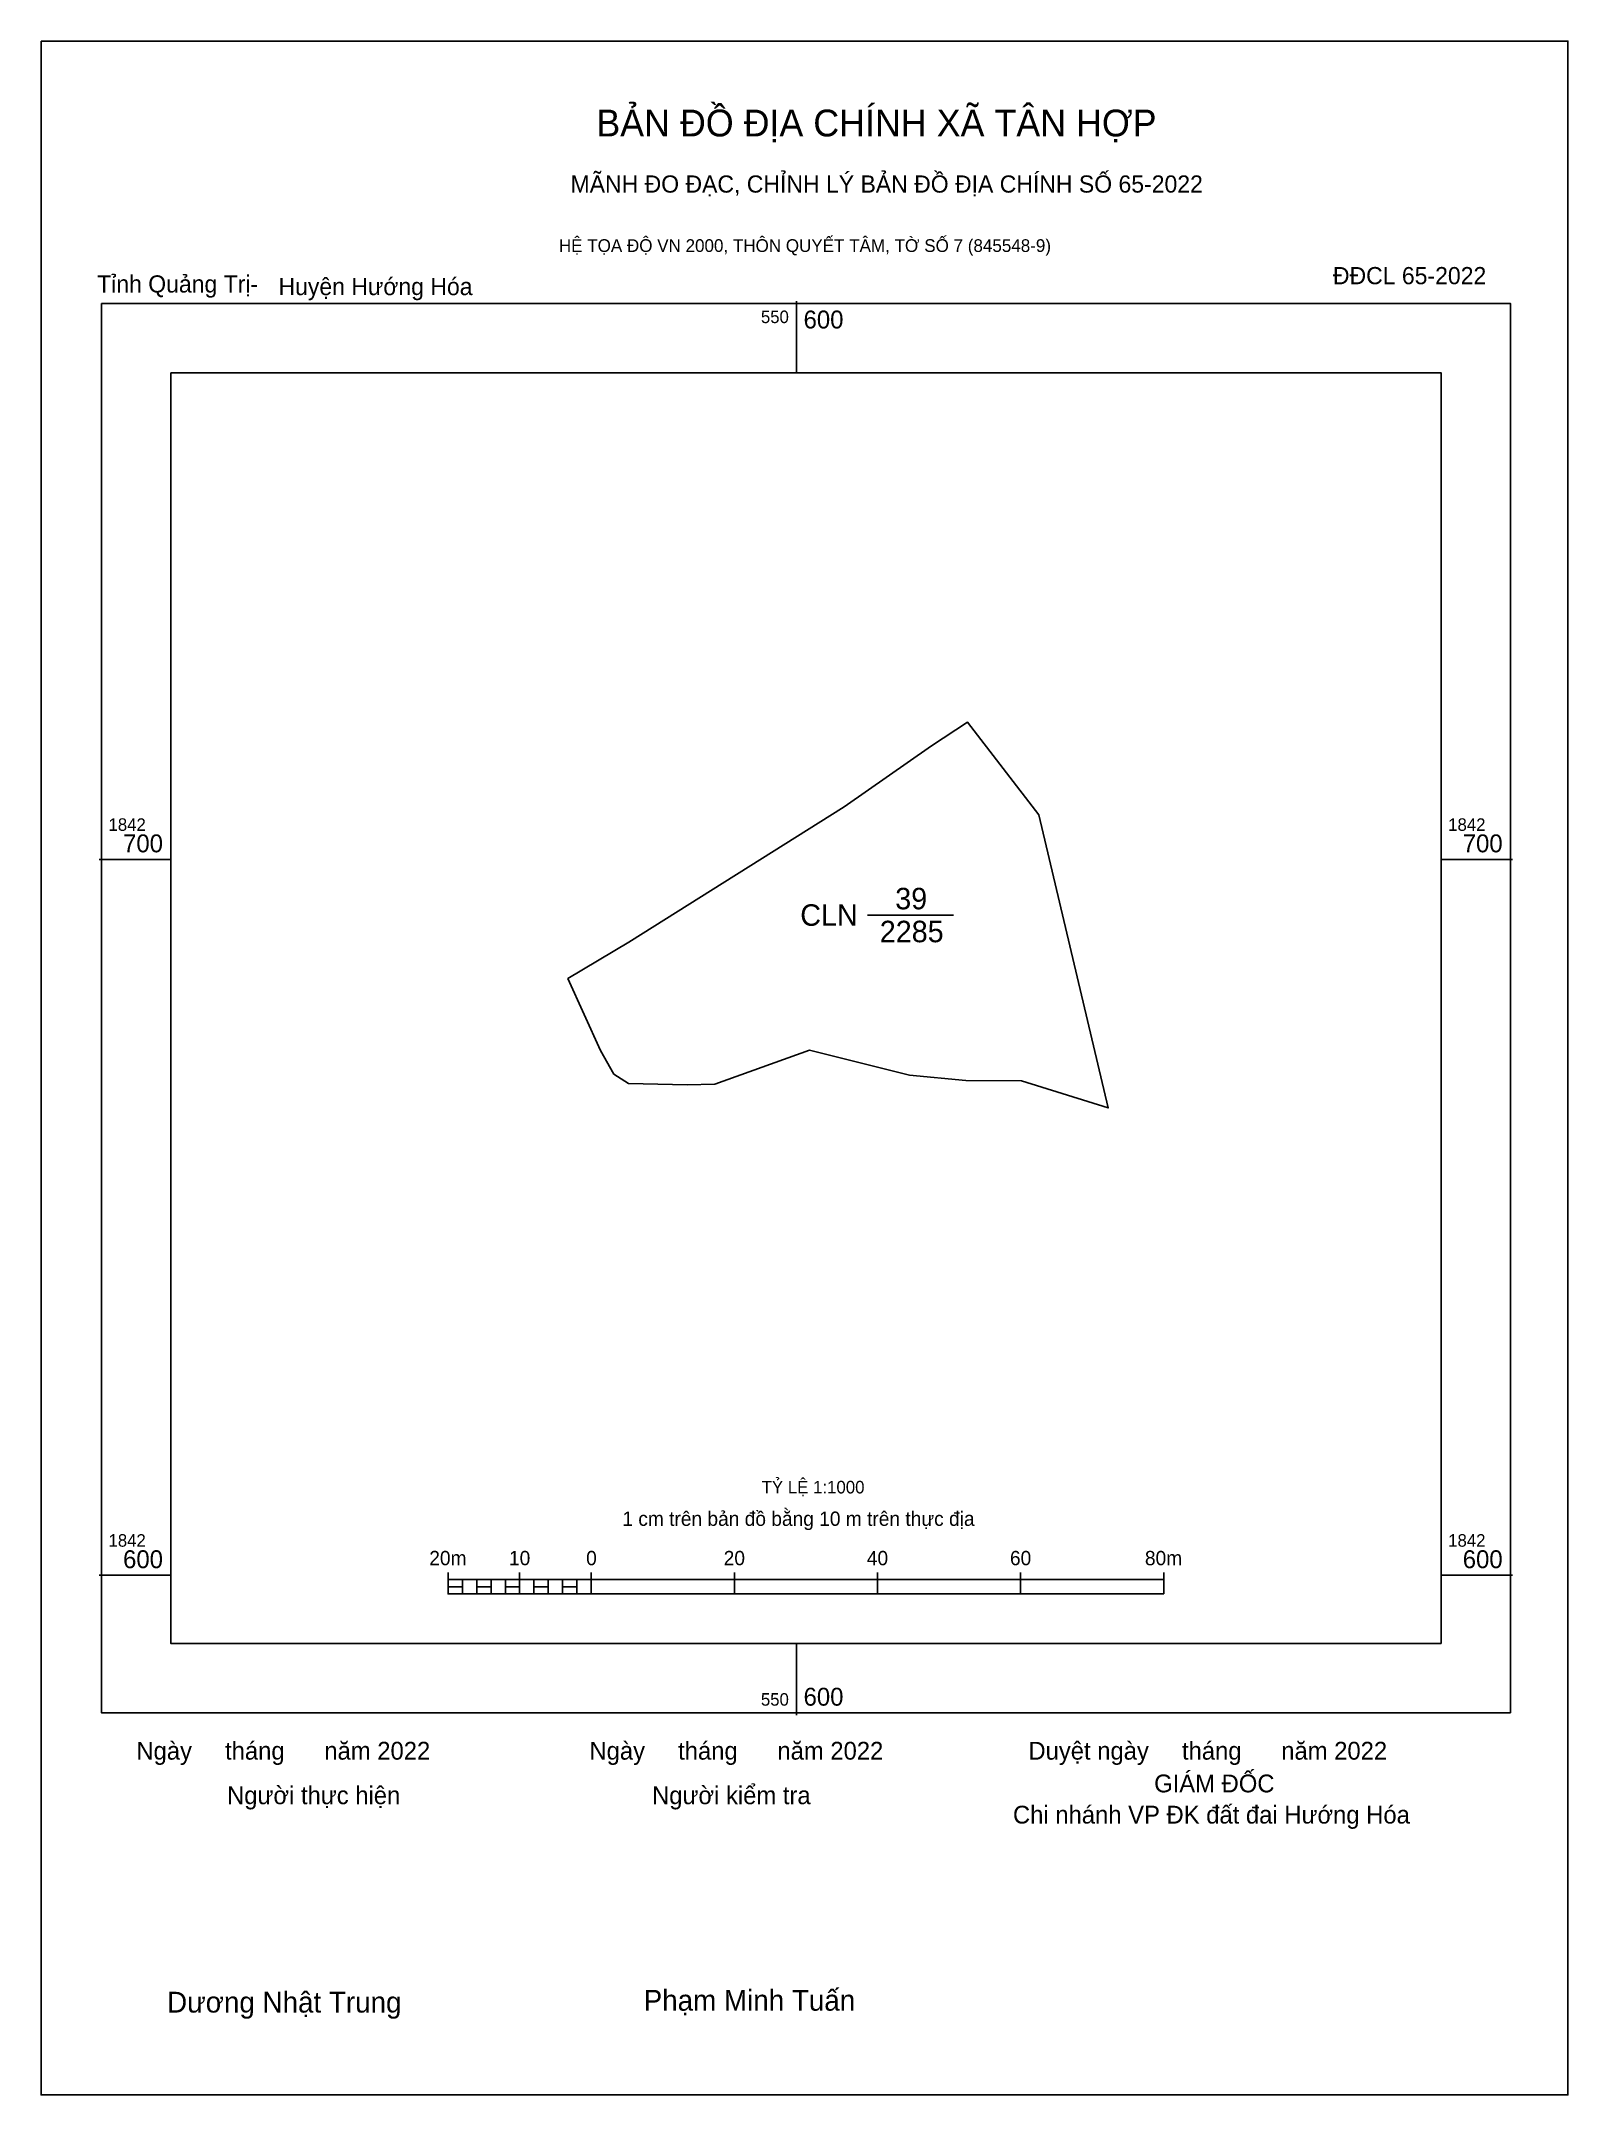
# Model space of a CAD drawing. Extents: x 550494 to 550708, y 1842527 to 1842814.
import ezdxf

# ---------------------------------------------------------------- set-up
doc = ezdxf.new("R2010")
doc.units = 0
for name, color, linetype in [('Level 10', 7, 'Continuous'), ('Level 13', 7, 'Continuous'), ('Level 15', 7, 'Continuous'), ('Level 27', 7, 'Continuous'), ('Level 29', 7, 'Continuous'), ('Level 6', 7, 'Continuous'), ('Level 62', 7, 'Continuous'), ('Level 63', 7, 'Continuous'), ('Level 9', 7, 'Continuous')]:
    doc.layers.add(name, color=color, linetype=linetype)

msp = doc.modelspace()

# ---------------------------------------------------------------- linework, layer by layer
at = {"layer": 'Level 10'}
msp.add_lwpolyline([(550633.88, 1842706.22), (550643.57, 1842665.3), (550631.46, 1842669.07), (550623.66, 1842669.14), (550615.82, 1842669.88), (550601.83, 1842673.37), (550588.61, 1842668.6), (550584.75, 1842668.54), (550576.56, 1842668.71), (550574.51, 1842670.03), (550572.63, 1842673.3), (550568.08, 1842683.36), (550576.6, 1842688.43), (550606.68, 1842707.34), (550618.9, 1842715.86), (550623.9, 1842719.19)], close=True, dxfattribs=at)
at = {"layer": 'Level 15'}
msp.add_lwpolyline([(550494.45, 1842814.33), (550707.81, 1842814.33), (550707.81, 1842527.41), (550494.45, 1842527.41)], close=True, dxfattribs=at)
at = {"layer": 'Level 27'}
for p, q in [((550623.9, 1842719.19), (550623.91, 1842719.19)), ((550576.6, 1842688.43), (550576.59, 1842688.43)), ((550643.57, 1842665.3), (550643.57, 1842665.29))]:
    msp.add_line(p, q, dxfattribs=at)
at = {"layer": 'Level 29'}
msp.add_line((550609.93, 1842692.24), (550621.94, 1842692.24), dxfattribs=at)
at = {"layer": 'Level 62'}
msp.add_lwpolyline([(550512.57, 1842767.99), (550690.08, 1842767.99), (550690.08, 1842590.48), (550512.57, 1842590.48)], close=True, dxfattribs=at)
at = {"layer": 'Level 63'}
for p, q in [((550600, 1842777.99), (550600, 1842767.99)), ((550502.57, 1842700), (550512.57, 1842700)), ((550690.08, 1842700), (550700.08, 1842700)), ((550502.57, 1842600), (550512.57, 1842600)), ((550551.33, 1842600.41), (550551.33, 1842597.41)), ((550551.33, 1842599.41), (550651.33, 1842599.41)), ((550553.33, 1842599.41), (550553.33, 1842597.41)), ((550555.33, 1842599.41), (550555.33, 1842597.41)), ((550557.33, 1842599.41), (550557.33, 1842597.41)), ((550559.33, 1842599.41), (550559.33, 1842597.41)), ((550561.33, 1842600.41), (550561.33, 1842597.41)), ((550561.33, 1842599.41), (550561.33, 1842597.41)), ((550563.33, 1842599.41), (550563.33, 1842597.41)), ((550565.33, 1842599.41), (550565.33, 1842597.41)), ((550567.33, 1842599.41), (550567.33, 1842597.41)), ((550569.33, 1842599.41), (550569.33, 1842597.41)), ((550571.33, 1842600.41), (550571.33, 1842597.41)), ((550571.33, 1842599.41), (550571.33, 1842597.41)), ((550591.33, 1842600.41), (550591.33, 1842597.41)), ((550611.33, 1842600.41), (550611.33, 1842597.41)), ((550631.33, 1842600.41), (550631.33, 1842597.41)), ((550651.33, 1842600.41), (550651.33, 1842597.41)), ((550690.08, 1842600), (550700.08, 1842600)), ((550551.33, 1842597.41), (550651.33, 1842597.41)), ((550600, 1842590.48), (550600, 1842580.48))]:
    msp.add_line(p, q, dxfattribs=at)
for points in [[(550502.88, 1842777.68), (550699.77, 1842777.68), (550699.77, 1842580.79), (550502.88, 1842580.79)], [(550551.33, 1842598.41), (550553.33, 1842598.41), (550553.33, 1842597.41), (550551.33, 1842597.41)], [(550551.33, 1842598.41), (550553.33, 1842598.41), (550553.33, 1842597.41), (550551.33, 1842597.41)], [(550555.33, 1842598.41), (550557.33, 1842598.41), (550557.33, 1842597.41), (550555.33, 1842597.41)], [(550559.33, 1842598.41), (550561.33, 1842598.41), (550561.33, 1842597.41), (550559.33, 1842597.41)], [(550563.33, 1842598.41), (550565.33, 1842598.41), (550565.33, 1842597.41), (550563.33, 1842597.41)], [(550567.33, 1842598.41), (550569.33, 1842598.41), (550569.33, 1842597.41), (550567.33, 1842597.41)]]:
    msp.add_lwpolyline(points, close=True, dxfattribs=at)

# ---------------------------------------------------------------- texts
at = {"layer": 'Level 13'}
for s, p in [('39', (550613.81, 1842693.04)), ('CLN', (550600.54, 1842690.74)), ('2285', (550611.65, 1842688.44))]:
    msp.add_text(s, height=3, dxfattribs=at).set_placement(p)
at = {"layer": 'Level 6'}
msp.add_text('TỶ LỆ 1:1000', height=1.7579, dxfattribs=at).set_placement((550595.14, 1842611.44))
at = {"layer": 'Level 63'}
for s, height, p in [('BẢN ĐỒ ĐỊA CHÍNH XÃ TÂN HỢP', 3.7437, (550572.04, 1842801.01)), ('MÃNH ĐO ĐẠC, CHỈNH LÝ BẢN ĐỒ ĐỊA CHÍNH SỐ 65-2022', 2.4022, (550568.44, 1842793.16)), ('HỆ TỌA ĐỘ VN 2000, THÔN QUYẾT TÂM, TỜ SỐ 7 (845548-9)', 1.7782, (550566.81, 1842784.87)), ('550', 1.75, (550595.04, 1842774.93)), ('600', 2.5, (550601, 1842774.18)), ('1842', 1.75, (550503.88, 1842704)), ('1842', 1.75, (550691.08, 1842704)), ('700', 2.5, (550505.91, 1842701)), ('700', 2.5, (550693.11, 1842701)), ('1 cm trên bản đồ bằng 10 m trên thực địa', 2, (550575.68, 1842606.91)), ('1842', 1.75, (550503.88, 1842604)), ('1842', 1.75, (550691.08, 1842604)), ('600', 2.5, (550505.91, 1842601)), ('20m', 2, (550548.7, 1842601.41)), ('10', 2, (550559.84, 1842601.41)), ('0', 2, (550570.62, 1842601.41)), ('20', 2, (550589.84, 1842601.41)), ('40', 2, (550609.84, 1842601.41)), ('60', 2, (550629.84, 1842601.41)), ('80m', 2, (550648.7, 1842601.41)), ('600', 2.5, (550693.11, 1842601)), ('550', 1.75, (550595.04, 1842581.79)), ('600', 2.5, (550601, 1842581.79)), ('Ngày     tháng      năm 2022', 2.4883, (550507.77, 1842574.25)), ('Ngày     tháng      năm 2022', 2.4883, (550571.08, 1842574.25)), ('Duyệt ngày     tháng      năm 2022', 2.4883, (550632.42, 1842574.25)), ('Người thực hiện', 2.4883, (550520.44, 1842568.03)), ('Người kiểm tra', 2.4883, (550579.83, 1842568.03)), ('GIÁM ĐỐC', 2.488, (550649.99, 1842569.68)), ('Chi nhánh VP ĐK đất đai Hướng Hóa', 2.4883, (550630.26, 1842565.32)), ('Dương Nhật Trung', 2.9024, (550512.06, 1842538.92)), ('Phạm Minh Tuấn', 2.9024, (550578.66, 1842539.18))]:
    msp.add_text(s, height=height, dxfattribs=at).set_placement(p)
at = {"layer": 'Level 9'}
for s, p in [('Tỉnh Quảng Trị-', (550502.29, 1842779.2)), ('Huyện Hướng Hóa', (550527.63, 1842778.84)), ('ĐĐCL 65-2022', (550674.97, 1842780.36))]:
    msp.add_text(s, height=2.4022, dxfattribs=at).set_placement(p)

doc.saveas('drawing.dxf')
